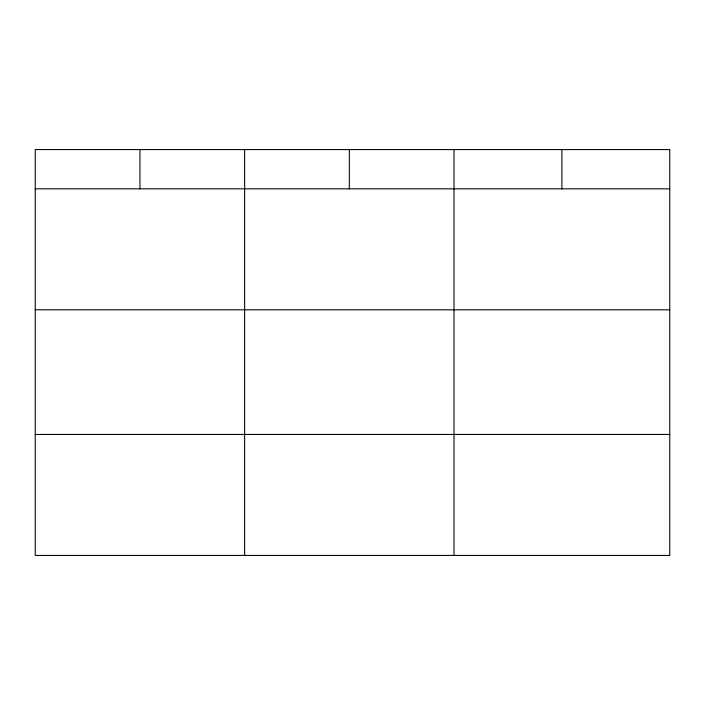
<?xml version="1.0" encoding="UTF-8"?>
<svg xmlns="http://www.w3.org/2000/svg" width="705" height="705" viewBox="0 0 705 705"><rect width="100%" height="100%" fill="white"/><g stroke="black" fill="none" stroke-linecap="round" stroke-linejoin="round"><path stroke-width="1.06" d="M35.25 188.834L669.75 188.834M35.25 309.812L669.75 309.812M35.25 434.456L669.75 434.456M561.885 149.566L561.885 188.834M454.02 149.566L454.02 555.434M349.327 149.566L349.327 188.834M244.635 149.566L244.635 555.434M139.942 149.566L139.942 188.834M669.75 149.566L35.25 149.566L35.25 555.434L669.75 555.434L669.75 149.566"/></g></svg>
